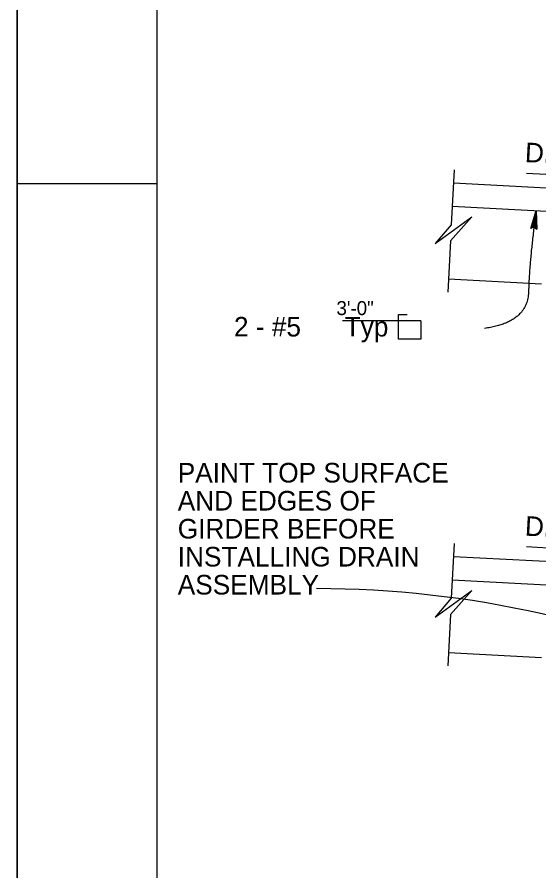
# Model space of a CAD drawing. Extents: x 0 to 2.83, y 0 to 1.83.
# Drawn here: x 0 to 0.311, y 0.507 to 1.016 of the extents above; entities that cross this region are included whole.
import ezdxf

# ---------------------------------------------------------------- set-up
doc = ezdxf.new("R2010")
doc.units = 0
for name, color, linetype in [('str_Border-Plot-Shape-A', 7, 'Continuous'), ('str_Border-Title-Block-A', 7, 'Continuous'), ('str_Concrete-A', 7, 'Continuous'), ('str_Reinforcement-A', 7, 'Continuous'), ('str_Text-A', 7, 'Continuous')]:
    doc.layers.add(name, color=color, linetype=linetype)

msp = doc.modelspace()

# ---------------------------------------------------------------- linework, layer by layer
at = {"layer": 'str_Border-Plot-Shape-A'}
msp.add_lwpolyline([(0, 0), (2.83333, 0), (2.83333, 1.83333), (0, 1.83333)], close=True, dxfattribs=at)
at = {"layer": 'str_Border-Title-Block-A'}
for p, q in [((0, 0), (0, 1.83333)), ((0.08333, 0.04167), (0.08333, 1.79167)), ((0, 0.91667), (0.08333, 0.91667))]:
    msp.add_line(p, q, dxfattribs=at)
at = {"layer": 'str_Concrete-A'}
for p, q in [((0.26008, 0.92465), (0.25837, 0.89209)), ((0.25967, 0.91697), (0.89293, 0.88378)), ((0.24876, 0.88082), (0.27067, 0.89678)), ((0.27067, 0.89678), (0.25786, 0.88238)), ((0.25837, 0.89209), (0.24876, 0.88082)), ((0.25786, 0.88238), (0.25626, 0.85186)), ((0.25668, 0.85976), (0.31215, 0.85685)), ((0.26008, 0.70227), (0.25837, 0.66971)), ((0.25967, 0.69459), (0.89293, 0.6614)), ((0.24877, 0.65844), (0.27067, 0.6744)), ((0.27067, 0.6744), (0.25786, 0.66)), ((0.25837, 0.66971), (0.24877, 0.65844)), ((0.25786, 0.66), (0.25626, 0.62948)), ((0.25668, 0.63738), (0.31215, 0.63447))]:
    msp.add_line(p, q, dxfattribs=at)
at = {"layer": 'str_Reinforcement-A'}
for p, q in [((0.25895, 0.9031), (0.37857, 0.89683)), ((0.25895, 0.68072), (0.37858, 0.67445))]:
    msp.add_line(p, q, dxfattribs=at)
at = {"layer": 'str_Text-A'}
for p, q in [((0.30317, 0.92281), (0.39615, 0.91794)), ((0.30565, 0.88988), (0.30889, 0.90048)), ((0.30614, 0.8901), (0.30889, 0.90048)), ((0.30889, 0.90048), (0.30663, 0.89032)), ((0.30889, 0.90048), (0.30711, 0.89054)), ((0.3076, 0.89076), (0.30889, 0.90048)), ((0.30802, 0.89042), (0.30889, 0.90048)), ((0.30844, 0.89008), (0.30889, 0.90048)), ((0.30889, 0.90048), (0.30885, 0.88974)), ((0.30889, 0.90048), (0.30927, 0.8894)), ((0.30663, 0.89032), (0.30565, 0.88988)), ((0.30663, 0.89032), (0.3076, 0.89076)), ((0.3076, 0.89076), (0.30844, 0.89008)), ((0.30844, 0.89008), (0.30927, 0.8894)), ((0.24035, 0.83482), (0.19371, 0.83482)), ((0.22694, 0.82389), (0.22694, 0.83859)), ((0.22694, 0.83859), (0.23204, 0.83859)), ((0.24035, 0.83482), (0.24035, 0.82389)), ((0.24035, 0.82389), (0.22694, 0.82389)), ((0.30317, 0.70043), (0.39615, 0.69556))]:
    msp.add_line(p, q, dxfattribs=at)
msp.add_arc((0.1783, 0.0717), 0.60373, 64.32122, 90.00908, dxfattribs=at)
msp.add_open_spline([(0.30889, 0.90048), (0.30484, 0.871), (0.30394, 0.83377), (0.27817, 0.83038)], degree=2, dxfattribs=at)

# ---------------------------------------------------------------- texts
for p in [(0.302, 0.92939), (0.302, 0.70701)]:
    msp.add_text('DECK SLOPE', height=0.011667, rotation=357.0002, dxfattribs=at).set_placement(p)
for s, height, p in [('3\'-0"', 0.008333, (0.19006, 0.83825)), ('2 - #5      Typ', 0.0116666, (0.12906, 0.82553)), ('PAINT TOP SURFACE ', 0.0116666, (0.09561, 0.73861)), ('AND EDGES OF ', 0.0116666, (0.09561, 0.72194)), ('GIRDER BEFORE ', 0.0116666, (0.09561, 0.70527)), ('INSTALLING DRAIN ', 0.0116666, (0.09561, 0.68861)), ('ASSEMBLY', 0.011667, (0.09561, 0.67194))]:
    msp.add_text(s, height=height, dxfattribs=at).set_placement(p)

doc.saveas('drawing.dxf')
